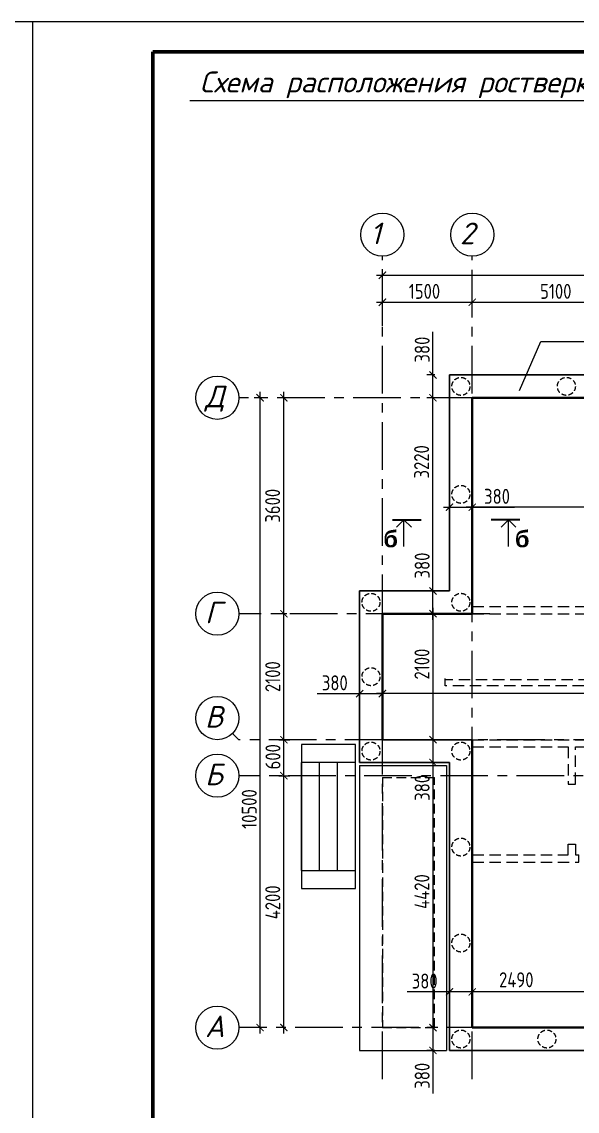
# Model space of a CAD drawing. Extents: x -12289450 to -10763036, y -7834513 to -6150123.
# Drawn here: x -11183218 to -11173950, y -7822975 to -7804813 of the extents above; entities that cross this region are included whole.
import ezdxf

# ---------------------------------------------------------------- set-up
doc = ezdxf.new("R2010")
doc.units = 0
doc.header["$LTSCALE"] = 25
doc.header["$PDMODE"] = 35
for name, pattern in [('CENTER', [50.8, 31.75, -6.35, 6.35, -6.35]), ('HIDDEN', [9.525, 6.35, -3.175]), ('невидимаяX2', [19.05, 12.7, -6.35]), ('штриховаяX2', [38.1, 25.4, -12.7])]:
    doc.linetypes.add(name, pattern=pattern)
doc.layers.get('DefPoints').update_dxf_attribs({"color": 10, "lineweight": 30})
for name, color, linetype in [('001-ПЕРЕГОРОДКИ', 5, 'Continuous'), ('005-РАЗМЕРЫ', 252, 'Continuous'), ('014-ОСИ', 251, 'CENTER'), ('Annotation - Text', 7, 'Continuous'), ('Текст', 7, 'Continuous')]:
    doc.layers.add(name, color=color, linetype=linetype)
for name, color, linetype, lineweight in [('Ростверк', 5, 'Continuous', 35), ('СТЕНЫ', 5, 'Continuous', 40), ('Текст AMS', 7, 'Continuous', 9), ('ФУНДАМЕНТ', 5, 'Continuous', 30), ('фундаменты', 52, 'Continuous', 35)]:
    doc.layers.add(name, color=color, linetype=linetype, lineweight=lineweight)
doc.styles.add('gismo', font='isocpeui.ttf')
doc.styles.add('GOST 2.304', font='cs_gost2304.shx')
doc.styles.add('Isocpeur', font='isocpeui.ttf')
doc.styles.add('СГЕНЕРИР_СТИЛЬ_1', font='arialbd.ttf')
doc.dimstyles.new('1', dxfattribs={"dimscale": 100, "dimtxt": 2.5, "dimasz": 1.2, "dimexe": 1, "dimexo": 1, "dimgap": 0.5, "dimtad": 1, "dimdec": 0, "dimzin": 0, "dimdsep": 46, "dimtxsty": 'GOST 2.304', "dimblk": 'ARCHTICK', "dimcen": 0.09, "dimdle": 1, "dimclrd": 256, "dimclre": 256, "dimclrt": 7, "dimadec": 0, "dimazin": 0, "dimtfac": 1, "dimtdec": 0, "dimtmove": 0, "dimatfit": 3, "dimldrblk": 'ARCHTICK', "dimfxl": 0, "dimtolj": 1, "dimtzin": 0, "dimlwd": 5, "dimlwe": 5, "dimarcsym": 0})

# ---------------------------------------------------------------- blocks, each defined once
blk = doc.blocks.new('_ArchTick')
at = {"color": 0, "linetype": 'ByBlock', "const_width": 0.15}
blk.add_lwpolyline([(-0.5, -0.5), (0.5, 0.5)], dxfattribs=at)
blk = doc.blocks.new('*D1286')
at = {"layer": '005-РАЗМЕРЫ', "lineweight": 5, "transparency": 16777216}
for p, q in [((-11175801, -7809488), (-11170501, -7809488)), ((-11175701, -7809557), (-11175701, -7809388)), ((-11170601, -7809557), (-11170601, -7809388))]:
    blk.add_line(p, q, dxfattribs=at)
at = {"layer": 'DefPoints', "color": 0, "transparency": 16777216}
for p in [(-11170601, -7809488), (-11175701, -7809657), (-11170601, -7809657)]:
    blk.add_point(p, dxfattribs=at)
at = {"layer": '005-РАЗМЕРЫ', "lineweight": 5, "transparency": 16777216, "xscale": 120, "yscale": 120, "zscale": 120, "rotation": 180}
blk.add_blockref('_ArchTick', (-11175701, -7809488), dxfattribs=at)
at = {"layer": '005-РАЗМЕРЫ', "lineweight": 5, "transparency": 16777216, "xscale": 120, "yscale": 120, "zscale": 120}
blk.add_blockref('_ArchTick', (-11170601, -7809488), dxfattribs=at)
at = {"layer": '005-РАЗМЕРЫ', "color": 7, "transparency": 16777216, "insert": (-11174308, -7809307), "char_height": 250, "attachment_point": 5, "style": 'GOST 2.304'}
blk.add_mtext('\\A1;5100', dxfattribs=at)
blk = doc.blocks.new('*D1287')
at = {"layer": '005-РАЗМЕРЫ', "lineweight": 5, "transparency": 16777216}
for p, q in [((-11177201, -7809884), (-11177201, -7808938)), ((-11163301, -7810101), (-11163301, -7808938)), ((-11177301, -7809038), (-11163201, -7809038))]:
    blk.add_line(p, q, dxfattribs=at)
at = {"layer": 'DefPoints', "color": 0, "transparency": 16777216}
for p in [(-11163301, -7809038), (-11177201, -7809984), (-11163301, -7810201)]:
    blk.add_point(p, dxfattribs=at)
at = {"layer": '005-РАЗМЕРЫ', "lineweight": 5, "transparency": 16777216, "xscale": 120, "yscale": 120, "zscale": 120, "rotation": 180}
blk.add_blockref('_ArchTick', (-11177201, -7809038), dxfattribs=at)
at = {"layer": '005-РАЗМЕРЫ', "lineweight": 5, "transparency": 16777216, "xscale": 120, "yscale": 120, "zscale": 120}
blk.add_blockref('_ArchTick', (-11163301, -7809038), dxfattribs=at)
at = {"layer": '005-РАЗМЕРЫ', "color": 7, "transparency": 16777216, "insert": (-11172421, -7808856), "char_height": 250, "attachment_point": 5, "style": 'GOST 2.304'}
blk.add_mtext('\\A1;13900', dxfattribs=at)
blk = doc.blocks.new('*D1288')
at = {"layer": '005-РАЗМЕРЫ', "lineweight": 5, "transparency": 16777216}
for p, q in [((-11177301, -7809488), (-11175601, -7809488)), ((-11177201, -7809557), (-11177201, -7809388)), ((-11175701, -7809557), (-11175701, -7809388))]:
    blk.add_line(p, q, dxfattribs=at)
at = {"layer": 'DefPoints', "color": 0, "transparency": 16777216}
for p in [(-11175701, -7809488), (-11177201, -7809657), (-11175701, -7809657)]:
    blk.add_point(p, dxfattribs=at)
at = {"layer": '005-РАЗМЕРЫ', "lineweight": 5, "transparency": 16777216, "xscale": 120, "yscale": 120, "zscale": 120, "rotation": 180}
blk.add_blockref('_ArchTick', (-11177201, -7809488), dxfattribs=at)
at = {"layer": '005-РАЗМЕРЫ', "lineweight": 5, "transparency": 16777216, "xscale": 120, "yscale": 120, "zscale": 120}
blk.add_blockref('_ArchTick', (-11175701, -7809488), dxfattribs=at)
at = {"layer": '005-РАЗМЕРЫ', "color": 7, "transparency": 16777216, "insert": (-11176499, -7809307), "char_height": 250, "attachment_point": 5, "style": 'GOST 2.304'}
blk.add_mtext('\\A1;1500', dxfattribs=at)
blk = doc.blocks.new('*D1292')
at = {"layer": '005-РАЗМЕРЫ', "lineweight": 5, "transparency": 16777216}
for p, q in [((-11178845, -7821681), (-11178845, -7817281)), ((-11178877, -7817381), (-11178945, -7817381)), ((-11178894, -7821581), (-11178945, -7821581))]:
    blk.add_line(p, q, dxfattribs=at)
at = {"layer": 'DefPoints', "color": 0, "transparency": 16777216}
for p in [(-11178845, -7817381), (-11178777, -7817381), (-11178794, -7821581)]:
    blk.add_point(p, dxfattribs=at)
at = {"layer": '005-РАЗМЕРЫ', "lineweight": 5, "transparency": 16777216, "xscale": 120, "yscale": 120, "zscale": 120}
for p, rotation in [((-11178845, -7817381), 90), ((-11178845, -7821581), 270)]:
    blk.add_blockref('_ArchTick', p, dxfattribs=dict(at, rotation=rotation))
at = {"layer": '005-РАЗМЕРЫ', "color": 7, "transparency": 16777216, "insert": (-11179030, -7819492), "char_height": 250, "attachment_point": 5, "rotation": 90, "style": 'GOST 2.304'}
blk.add_mtext('\\A1;4200', dxfattribs=at)
blk = doc.blocks.new('*D1293')
at = {"layer": '005-РАЗМЕРЫ', "lineweight": 5, "transparency": 16777216}
for p, q in [((-11179215, -7811081), (-11179342, -7811081)), ((-11179242, -7821681), (-11179242, -7810981)), ((-11179267, -7821581), (-11179342, -7821581))]:
    blk.add_line(p, q, dxfattribs=at)
at = {"layer": 'DefPoints', "color": 0, "transparency": 16777216}
for p in [(-11179242, -7811081), (-11179115, -7811081), (-11179167, -7821581)]:
    blk.add_point(p, dxfattribs=at)
at = {"layer": '005-РАЗМЕРЫ', "lineweight": 5, "transparency": 16777216, "xscale": 120, "yscale": 120, "zscale": 120}
for p, rotation in [((-11179242, -7811081), 90), ((-11179242, -7821581), 270)]:
    blk.add_blockref('_ArchTick', p, dxfattribs=dict(at, rotation=rotation))
at = {"layer": '005-РАЗМЕРЫ', "color": 7, "transparency": 16777216, "insert": (-11179422, -7817938), "char_height": 250, "attachment_point": 5, "rotation": 90, "style": 'GOST 2.304'}
blk.add_mtext('\\A1;10500', dxfattribs=at)
blk = doc.blocks.new('*D1294')
at = {"layer": '005-РАЗМЕРЫ', "lineweight": 5, "transparency": 16777216}
for p, q in [((-11178931, -7816781), (-11178745, -7816781)), ((-11178845, -7817481), (-11178845, -7816681)), ((-11178931, -7817381), (-11178745, -7817381))]:
    blk.add_line(p, q, dxfattribs=at)
at = {"layer": 'DefPoints', "color": 0, "transparency": 16777216}
for p in [(-11179031, -7816781), (-11178845, -7816781), (-11179031, -7817381)]:
    blk.add_point(p, dxfattribs=at)
at = {"layer": '005-РАЗМЕРЫ', "lineweight": 5, "transparency": 16777216, "xscale": 120, "yscale": 120, "zscale": 120}
for p, rotation in [((-11178845, -7816781), 90), ((-11178845, -7817381), 270)]:
    blk.add_blockref('_ArchTick', p, dxfattribs=dict(at, rotation=rotation))
at = {"layer": '005-РАЗМЕРЫ', "color": 7, "transparency": 16777216, "insert": (-11179027, -7817066), "char_height": 250, "attachment_point": 5, "rotation": 90, "style": 'GOST 2.304'}
blk.add_mtext('\\A1;600', dxfattribs=at)
blk = doc.blocks.new('*D1295')
at = {"layer": '005-РАЗМЕРЫ', "lineweight": 5, "transparency": 16777216}
for p, q in [((-11178845, -7816881), (-11178845, -7814581)), ((-11178794, -7814681), (-11178945, -7814681)), ((-11178931, -7816781), (-11178745, -7816781))]:
    blk.add_line(p, q, dxfattribs=at)
at = {"layer": 'DefPoints', "color": 0, "transparency": 16777216}
for p in [(-11178845, -7814681), (-11178694, -7814681), (-11179031, -7816781)]:
    blk.add_point(p, dxfattribs=at)
at = {"layer": '005-РАЗМЕРЫ', "lineweight": 5, "transparency": 16777216, "xscale": 120, "yscale": 120, "zscale": 120}
for p, rotation in [((-11178845, -7814681), 90), ((-11178845, -7816781), 270)]:
    blk.add_blockref('_ArchTick', p, dxfattribs=dict(at, rotation=rotation))
at = {"layer": '005-РАЗМЕРЫ', "color": 7, "transparency": 16777216, "insert": (-11179030, -7815731), "char_height": 250, "attachment_point": 5, "rotation": 90, "style": 'GOST 2.304'}
blk.add_mtext('\\A1;2100', dxfattribs=at)
blk = doc.blocks.new('*D1296')
at = {"layer": '005-РАЗМЕРЫ', "lineweight": 5, "transparency": 16777216}
for p, q in [((-11178745, -7811081), (-11178945, -7811081)), ((-11178845, -7814781), (-11178845, -7810981)), ((-11178794, -7814681), (-11178945, -7814681))]:
    blk.add_line(p, q, dxfattribs=at)
at = {"layer": 'DefPoints', "color": 0, "transparency": 16777216}
for p in [(-11178845, -7811081), (-11178645, -7811081), (-11178694, -7814681)]:
    blk.add_point(p, dxfattribs=at)
at = {"layer": '005-РАЗМЕРЫ', "lineweight": 5, "transparency": 16777216, "xscale": 120, "yscale": 120, "zscale": 120}
for p, rotation in [((-11178845, -7811081), 90), ((-11178845, -7814681), 270)]:
    blk.add_blockref('_ArchTick', p, dxfattribs=dict(at, rotation=rotation))
at = {"layer": '005-РАЗМЕРЫ', "color": 7, "transparency": 16777216, "insert": (-11179032, -7812881), "char_height": 250, "attachment_point": 5, "rotation": 90, "style": 'GOST 2.304'}
blk.add_mtext('\\A1;3600', dxfattribs=at)
blk = doc.blocks.new('*D1303')
at = {"layer": '005-РАЗМЕРЫ', "lineweight": 5, "ltscale": 100, "transparency": 16777216}
for p, q in [((-11175701, -7812766), (-11175701, -7813005)), ((-11170791, -7812773), (-11170791, -7813005)), ((-11170691, -7812905), (-11175801, -7812905))]:
    blk.add_line(p, q, dxfattribs=at)
at = {"layer": 'DefPoints', "color": 0, "ltscale": 100, "transparency": 16777216}
for p in [(-11175701, -7812666), (-11170791, -7812673), (-11175701, -7812905)]:
    blk.add_point(p, dxfattribs=at)
at = {"layer": '005-РАЗМЕРЫ', "lineweight": 5, "ltscale": 100, "transparency": 16777216, "xscale": 120, "yscale": 120, "zscale": 120, "rotation": 180}
blk.add_blockref('_ArchTick', (-11175701, -7812905), dxfattribs=at)
at = {"layer": '005-РАЗМЕРЫ', "lineweight": 5, "ltscale": 100, "transparency": 16777216, "xscale": 120, "yscale": 120, "zscale": 120}
blk.add_blockref('_ArchTick', (-11170791, -7812905), dxfattribs=at)
at = {"layer": '005-РАЗМЕРЫ', "color": 7, "ltscale": 100, "transparency": 16777216, "insert": (-11172341, -7812699), "char_height": 250, "attachment_point": 5, "style": 'GOST 2.304'}
blk.add_mtext('\\A1;4910', dxfattribs=at)
blk = doc.blocks.new('*D1306')
at = {"layer": '005-РАЗМЕРЫ', "lineweight": 5, "ltscale": 10, "transparency": 16777216}
for p, q in [((-11176181, -7812905), (-11175701, -7812905)), ((-11176081, -7812981), (-11176081, -7812805)), ((-11175701, -7812981), (-11175701, -7812805)), ((-11175701, -7812905), (-11174994, -7812905))]:
    blk.add_line(p, q, dxfattribs=at)
at = {"layer": 'DefPoints', "color": 0, "ltscale": 10, "transparency": 16777216}
for p in [(-11175701, -7812905), (-11176081, -7813081), (-11175701, -7813081)]:
    blk.add_point(p, dxfattribs=at)
at = {"layer": '005-РАЗМЕРЫ', "lineweight": 5, "ltscale": 10, "transparency": 16777216, "xscale": 120, "yscale": 120, "zscale": 120, "rotation": 180}
blk.add_blockref('_ArchTick', (-11176081, -7812905), dxfattribs=at)
at = {"layer": '005-РАЗМЕРЫ', "lineweight": 5, "ltscale": 10, "transparency": 16777216, "xscale": 120, "yscale": 120, "zscale": 120}
blk.add_blockref('_ArchTick', (-11175701, -7812905), dxfattribs=at)
at = {"layer": '005-РАЗМЕРЫ', "color": 7, "ltscale": 10, "transparency": 16777216, "insert": (-11175288, -7812725), "char_height": 250, "attachment_point": 5, "style": 'GOST 2.304'}
blk.add_mtext('\\A1;380', dxfattribs=at)
blk = doc.blocks.new('*D1311')
at = {"layer": '005-РАЗМЕРЫ', "lineweight": 5, "ltscale": 100, "transparency": 16777216}
for p, q in [((-11177201, -7815873), (-11177201, -7816112)), ((-11170691, -7816012), (-11177301, -7816012)), ((-11170791, -7815880), (-11170791, -7816112))]:
    blk.add_line(p, q, dxfattribs=at)
at = {"layer": 'DefPoints', "color": 0, "ltscale": 100, "transparency": 16777216}
for p in [(-11177201, -7815773), (-11170791, -7815780), (-11177201, -7816012)]:
    blk.add_point(p, dxfattribs=at)
at = {"layer": '005-РАЗМЕРЫ', "lineweight": 5, "ltscale": 100, "transparency": 16777216, "xscale": 120, "yscale": 120, "zscale": 120, "rotation": 180}
blk.add_blockref('_ArchTick', (-11177201, -7816012), dxfattribs=at)
at = {"layer": '005-РАЗМЕРЫ', "lineweight": 5, "ltscale": 100, "transparency": 16777216, "xscale": 120, "yscale": 120, "zscale": 120}
blk.add_blockref('_ArchTick', (-11170791, -7816012), dxfattribs=at)
at = {"layer": '005-РАЗМЕРЫ', "color": 7, "ltscale": 100, "transparency": 16777216, "insert": (-11172341, -7815805), "char_height": 250, "attachment_point": 5, "style": 'GOST 2.304'}
blk.add_mtext('\\A1;6410', dxfattribs=at)
blk = doc.blocks.new('*D1314')
at = {"layer": '005-РАЗМЕРЫ', "lineweight": 5, "ltscale": 10, "transparency": 16777216}
for p, q in [((-11177581, -7816014), (-11178289, -7816014)), ((-11177201, -7816014), (-11177681, -7816014)), ((-11177581, -7816088), (-11177581, -7815914)), ((-11177201, -7816088), (-11177201, -7815914))]:
    blk.add_line(p, q, dxfattribs=at)
at = {"layer": 'DefPoints', "color": 0, "ltscale": 10, "transparency": 16777216}
for p in [(-11177201, -7816014), (-11177581, -7816188), (-11177201, -7816188)]:
    blk.add_point(p, dxfattribs=at)
at = {"layer": '005-РАЗМЕРЫ', "lineweight": 5, "ltscale": 10, "transparency": 16777216, "xscale": 120, "yscale": 120, "zscale": 120, "rotation": 180}
blk.add_blockref('_ArchTick', (-11177581, -7816014), dxfattribs=at)
at = {"layer": '005-РАЗМЕРЫ', "lineweight": 5, "ltscale": 10, "transparency": 16777216, "xscale": 120, "yscale": 120, "zscale": 120}
blk.add_blockref('_ArchTick', (-11177201, -7816014), dxfattribs=at)
at = {"layer": '005-РАЗМЕРЫ', "color": 7, "ltscale": 10, "transparency": 16777216, "insert": (-11177995, -7815834), "char_height": 250, "attachment_point": 5, "style": 'GOST 2.304'}
blk.add_mtext('\\A1;380', dxfattribs=at)
blk = doc.blocks.new('*D1319')
at = {"layer": '005-РАЗМЕРЫ', "lineweight": 5, "ltscale": 10, "transparency": 16777216}
for p, q in [((-11176081, -7821061), (-11176081, -7820885)), ((-11175701, -7821061), (-11175701, -7820885)), ((-11176081, -7820985), (-11176789, -7820985)), ((-11175701, -7820985), (-11176181, -7820985))]:
    blk.add_line(p, q, dxfattribs=at)
at = {"layer": 'DefPoints', "color": 0, "ltscale": 10, "transparency": 16777216}
for p in [(-11175701, -7820985), (-11176081, -7821161), (-11175701, -7821161)]:
    blk.add_point(p, dxfattribs=at)
at = {"layer": '005-РАЗМЕРЫ', "lineweight": 5, "ltscale": 10, "transparency": 16777216, "xscale": 120, "yscale": 120, "zscale": 120, "rotation": 180}
blk.add_blockref('_ArchTick', (-11176081, -7820985), dxfattribs=at)
at = {"layer": '005-РАЗМЕРЫ', "lineweight": 5, "ltscale": 10, "transparency": 16777216, "xscale": 120, "yscale": 120, "zscale": 120}
blk.add_blockref('_ArchTick', (-11175701, -7820985), dxfattribs=at)
at = {"layer": '005-РАЗМЕРЫ', "color": 7, "ltscale": 10, "transparency": 16777216, "insert": (-11176495, -7820805), "char_height": 250, "attachment_point": 5, "style": 'GOST 2.304'}
blk.add_mtext('\\A1;380', dxfattribs=at)
blk = doc.blocks.new('*D1321')
at = {"layer": '005-РАЗМЕРЫ', "lineweight": 5, "ltscale": 100, "transparency": 16777216}
for p, q in [((-11175701, -7820961), (-11175701, -7820885)), ((-11173211, -7820853), (-11173211, -7821085)), ((-11173111, -7820985), (-11175801, -7820985))]:
    blk.add_line(p, q, dxfattribs=at)
at = {"layer": 'DefPoints', "color": 0, "ltscale": 100, "transparency": 16777216}
for p in [(-11173211, -7820753), (-11175701, -7820985), (-11175701, -7821061)]:
    blk.add_point(p, dxfattribs=at)
at = {"layer": '005-РАЗМЕРЫ', "lineweight": 5, "ltscale": 100, "transparency": 16777216, "xscale": 120, "yscale": 120, "zscale": 120, "rotation": 180}
blk.add_blockref('_ArchTick', (-11175701, -7820985), dxfattribs=at)
at = {"layer": '005-РАЗМЕРЫ', "lineweight": 5, "ltscale": 100, "transparency": 16777216, "xscale": 120, "yscale": 120, "zscale": 120}
blk.add_blockref('_ArchTick', (-11173211, -7820985), dxfattribs=at)
at = {"layer": '005-РАЗМЕРЫ', "color": 7, "ltscale": 100, "transparency": 16777216, "insert": (-11174967, -7820784), "char_height": 250, "attachment_point": 5, "style": 'GOST 2.304'}
blk.add_mtext('\\A1;2490', dxfattribs=at)
blk = doc.blocks.new('*D1322')
at = {"layer": '005-РАЗМЕРЫ', "lineweight": 5, "transparency": 16777216}
for p, q in [((-11176357, -7814581), (-11176357, -7816881)), ((-11176932, -7814681), (-11176257, -7814681)), ((-11176324, -7816781), (-11176457, -7816781))]:
    blk.add_line(p, q, dxfattribs=at)
at = {"layer": 'DefPoints', "color": 0, "transparency": 16777216}
for p in [(-11177032, -7814681), (-11176357, -7816781), (-11176224, -7816781)]:
    blk.add_point(p, dxfattribs=at)
at = {"layer": '005-РАЗМЕРЫ', "lineweight": 5, "transparency": 16777216, "xscale": 120, "yscale": 120, "zscale": 120}
for p, rotation in [((-11176357, -7814681), 90), ((-11176357, -7816781), 270)]:
    blk.add_blockref('_ArchTick', p, dxfattribs=dict(at, rotation=rotation))
at = {"layer": '005-РАЗМЕРЫ', "color": 7, "transparency": 16777216, "insert": (-11176541, -7815521), "char_height": 250, "attachment_point": 5, "rotation": 90, "style": 'GOST 2.304'}
blk.add_mtext('\\A1;2100', dxfattribs=at)
blk = doc.blocks.new('*D1323')
at = {"layer": '005-РАЗМЕРЫ', "lineweight": 5, "transparency": 16777216}
for p, q in [((-11176324, -7816781), (-11176457, -7816781)), ((-11176357, -7816681), (-11176357, -7817161)), ((-11176324, -7817161), (-11176457, -7817161)), ((-11176357, -7817161), (-11176357, -7817878))]:
    blk.add_line(p, q, dxfattribs=at)
at = {"layer": 'DefPoints', "color": 0, "transparency": 16777216}
for p in [(-11176224, -7816781), (-11176357, -7817161), (-11176224, -7817161)]:
    blk.add_point(p, dxfattribs=at)
at = {"layer": '005-РАЗМЕРЫ', "lineweight": 5, "transparency": 16777216, "xscale": 120, "yscale": 120, "zscale": 120}
for p, rotation in [((-11176357, -7816781), 90), ((-11176357, -7817161), 270)]:
    blk.add_blockref('_ArchTick', p, dxfattribs=dict(at, rotation=rotation))
at = {"layer": '005-РАЗМЕРЫ', "color": 7, "transparency": 16777216, "insert": (-11176537, -7817584), "char_height": 250, "attachment_point": 5, "rotation": 90, "style": 'GOST 2.304'}
blk.add_mtext('\\A1;380', dxfattribs=at)
blk = doc.blocks.new('*D1324')
at = {"layer": '005-РАЗМЕРЫ', "lineweight": 5, "transparency": 16777216}
for p, q in [((-11176357, -7821481), (-11176357, -7821961)), ((-11176324, -7821581), (-11176457, -7821581)), ((-11176324, -7821961), (-11176457, -7821961)), ((-11176357, -7821961), (-11176357, -7822678))]:
    blk.add_line(p, q, dxfattribs=at)
at = {"layer": 'DefPoints', "color": 0, "transparency": 16777216}
for p in [(-11176224, -7821581), (-11176357, -7821961), (-11176224, -7821961)]:
    blk.add_point(p, dxfattribs=at)
at = {"layer": '005-РАЗМЕРЫ', "lineweight": 5, "transparency": 16777216, "xscale": 120, "yscale": 120, "zscale": 120}
for p, rotation in [((-11176357, -7821581), 90), ((-11176357, -7821961), 270)]:
    blk.add_blockref('_ArchTick', p, dxfattribs=dict(at, rotation=rotation))
at = {"layer": '005-РАЗМЕРЫ', "color": 7, "transparency": 16777216, "insert": (-11176537, -7822384), "char_height": 250, "attachment_point": 5, "rotation": 90, "style": 'GOST 2.304'}
blk.add_mtext('\\A1;380', dxfattribs=at)
blk = doc.blocks.new('*D1325')
at = {"layer": '005-РАЗМЕРЫ', "lineweight": 5, "transparency": 16777216}
for p, q in [((-11176357, -7817061), (-11176357, -7821681)), ((-11176324, -7817161), (-11176457, -7817161)), ((-11176324, -7821581), (-11176457, -7821581))]:
    blk.add_line(p, q, dxfattribs=at)
at = {"layer": 'DefPoints', "color": 0, "transparency": 16777216}
for p in [(-11176224, -7817161), (-11176357, -7821581), (-11176224, -7821581)]:
    blk.add_point(p, dxfattribs=at)
at = {"layer": '005-РАЗМЕРЫ', "lineweight": 5, "transparency": 16777216, "xscale": 120, "yscale": 120, "zscale": 120}
for p, rotation in [((-11176357, -7817161), 90), ((-11176357, -7821581), 270)]:
    blk.add_blockref('_ArchTick', p, dxfattribs=dict(at, rotation=rotation))
at = {"layer": '005-РАЗМЕРЫ', "color": 7, "transparency": 16777216, "insert": (-11176541, -7819313), "char_height": 250, "attachment_point": 5, "rotation": 90, "style": 'GOST 2.304'}
blk.add_mtext('\\A1;4420', dxfattribs=at)
blk = doc.blocks.new('*D1326')
at = {"layer": '005-РАЗМЕРЫ', "lineweight": 5, "transparency": 16777216}
for p, q in [((-11176357, -7814301), (-11176357, -7813584)), ((-11176324, -7814301), (-11176457, -7814301)), ((-11176357, -7814781), (-11176357, -7814301)), ((-11176324, -7814681), (-11176457, -7814681))]:
    blk.add_line(p, q, dxfattribs=at)
at = {"layer": 'DefPoints', "color": 0, "transparency": 16777216}
for p in [(-11176357, -7814301), (-11176224, -7814301), (-11176224, -7814681)]:
    blk.add_point(p, dxfattribs=at)
at = {"layer": '005-РАЗМЕРЫ', "lineweight": 5, "transparency": 16777216, "xscale": 120, "yscale": 120, "zscale": 120}
for p, rotation in [((-11176357, -7814301), 90), ((-11176357, -7814681), 270)]:
    blk.add_blockref('_ArchTick', p, dxfattribs=dict(at, rotation=rotation))
at = {"layer": '005-РАЗМЕРЫ', "color": 7, "transparency": 16777216, "insert": (-11176537, -7813878), "char_height": 250, "attachment_point": 5, "rotation": 90, "style": 'GOST 2.304'}
blk.add_mtext('\\A1;380', dxfattribs=at)
blk = doc.blocks.new('*D1327')
at = {"layer": '005-РАЗМЕРЫ', "lineweight": 5, "transparency": 16777216}
for p, q in [((-11176357, -7810701), (-11176357, -7809984)), ((-11176324, -7810701), (-11176457, -7810701)), ((-11176357, -7811181), (-11176357, -7810701)), ((-11176324, -7811081), (-11176457, -7811081))]:
    blk.add_line(p, q, dxfattribs=at)
at = {"layer": 'DefPoints', "color": 0, "transparency": 16777216}
for p in [(-11176357, -7810701), (-11176224, -7810701), (-11176224, -7811081)]:
    blk.add_point(p, dxfattribs=at)
at = {"layer": '005-РАЗМЕРЫ', "lineweight": 5, "transparency": 16777216, "xscale": 120, "yscale": 120, "zscale": 120}
for p, rotation in [((-11176357, -7810701), 90), ((-11176357, -7811081), 270)]:
    blk.add_blockref('_ArchTick', p, dxfattribs=dict(at, rotation=rotation))
at = {"layer": '005-РАЗМЕРЫ', "color": 7, "transparency": 16777216, "insert": (-11176537, -7810278), "char_height": 250, "attachment_point": 5, "rotation": 90, "style": 'GOST 2.304'}
blk.add_mtext('\\A1;380', dxfattribs=at)
blk = doc.blocks.new('*D1328')
at = {"layer": '005-РАЗМЕРЫ', "lineweight": 5, "transparency": 16777216}
for p, q in [((-11175801, -7811081), (-11176457, -7811081)), ((-11176357, -7814401), (-11176357, -7810981)), ((-11176324, -7814301), (-11176457, -7814301))]:
    blk.add_line(p, q, dxfattribs=at)
at = {"layer": 'DefPoints', "color": 0, "transparency": 16777216}
for p in [(-11176357, -7811081), (-11175701, -7811081), (-11176224, -7814301)]:
    blk.add_point(p, dxfattribs=at)
at = {"layer": '005-РАЗМЕРЫ', "lineweight": 5, "transparency": 16777216, "xscale": 120, "yscale": 120, "zscale": 120}
for p, rotation in [((-11176357, -7811081), 90), ((-11176357, -7814301), 270)]:
    blk.add_blockref('_ArchTick', p, dxfattribs=dict(at, rotation=rotation))
at = {"layer": '005-РАЗМЕРЫ', "color": 7, "transparency": 16777216, "insert": (-11176547, -7812149), "char_height": 250, "attachment_point": 5, "rotation": 90, "style": 'GOST 2.304'}
blk.add_mtext('\\A1;3220', dxfattribs=at)
blk = doc.blocks.new('bbbb')
at = {"layer": 'СТЕНЫ', "linetype": 'штриховаяX2', "lineweight": 5, "ltscale": 0.3}
for p, q in [((3476, 1200), (3476, 1320)), ((4376, 1200), (4376, 1320)), ((4376, 1320), (4676, 1320)), ((4676, 1200), (4376, 1200)), ((-684, 0), (-684, 120)), ((2016, 100), (-684, 100)), ((1916, 0), (-684, 0)), ((2016, 0), (2016, 100)), ((-234, -900), (1896, -900)), ((1896, -900), (1896, -800)), ((2016, -1020), (2016, -800)), ((-234, -1020), (1366, -1020)), ((1486, -1020), (2016, -1020)), ((1366, -2820), (1366, -2640)), ((1366, -2640), (1486, -2640)), ((1486, -2640), (1486, -2820)), ((-234, -2820), (1366, -2820)), ((1546, -2940), (1546, -2820)), ((2446, -2820), (2986, -2820)), ((2446, -2940), (2446, -2820)), ((2986, -2940), (2986, -2820)), ((3786, -2820), (4676, -2820)), ((3786, -2940), (3786, -2820)), ((-234, -2940), (1546, -2940)), ((2446, -2940), (2516, -2940)), ((2636, -2940), (2986, -2940)), ((3786, -2940), (4676, -2940))]:
    blk.add_line(p, q, dxfattribs=at)
for points in [[(-234, 1320), (3476, 1320)], [(-234, 1200), (3476, 1200)], [(1916, 0), (2016, 0)], [(1896, -800), (2016, -800)], [(1366, -1020), (1366, -1640), (1486, -1640), (1486, -1020)], [(1486, -2820), (1546, -2820)], [(2516, -2940), (2516, -3880)], [(2636, -2940), (2636, -3880)]]:
    blk.add_lwpolyline(points, dxfattribs=at)

msp = doc.modelspace()

# ---------------------------------------------------------------- linework, layer by layer
at = {"color": 0, "lineweight": 15}
for p, q in [((-11174915.1, -7810960.6), (-11174557, -7810140.4)), ((-11174557, -7810140.4), (-11169333.1, -7810140.4))]:
    msp.add_line(p, q, dxfattribs=at)
at = {"linetype": 'Continuous', "lineweight": 25, "ltscale": 75, "extrusion": (0, 1, 0), "elevation": -7804813.4}
for points in [[(11183034.5, 0), (11225034.2, 0)], [(11141034.7, 0), (11183034.5, 0)]]:
    msp.add_lwpolyline(points, dxfattribs=at)
at = {"linetype": 'Continuous', "lineweight": 25, "ltscale": 75, "extrusion": (1, 0, 0), "elevation": -11183034.5}
msp.add_lwpolyline([(-7834505.2, 0), (-7804813.4, 0)], dxfattribs=at)
at = {"linetype": 'Continuous', "lineweight": 60, "ltscale": 75, "extrusion": (0, 1, 0), "elevation": -7805313.3}
msp.add_lwpolyline([(11141543.9, 0), (11181032.9, 0)], dxfattribs=at)
at = {"linetype": 'Continuous', "lineweight": 60, "ltscale": 75, "extrusion": (1, 0, 0), "elevation": -11181032.9}
msp.add_lwpolyline([(-7805313.3, 0), (-7834005.3, 0)], dxfattribs=at)
at = {"layer": '001-ПЕРЕГОРОДКИ', "lineweight": 35, "ltscale": 100}
for points in [[(-11177029.5, -7813115.7), (-11176554.8, -7813115.7)], [(-11174909, -7813115.7), (-11175383.7, -7813115.7)]]:
    msp.add_lwpolyline(points, dxfattribs=at)
at = {"layer": '001-ПЕРЕГОРОДКИ', "lineweight": 18, "ltscale": 100}
for points in [[(-11176840.4, -7813559.4), (-11176840.4, -7813115.7)], [(-11176840.4, -7813559.4), (-11176840.4, -7813115.7)], [(-11175098.1, -7813559.4), (-11175098.1, -7813115.7)], [(-11175098.1, -7813559.4), (-11175098.1, -7813115.7)]]:
    msp.add_lwpolyline(points, dxfattribs=at)
at = {"layer": '014-ОСИ'}
for points in [[(-11177201.3, -7822441.1), (-11177201.3, -7808722.5)], [(-11175701.3, -7822441.1), (-11175701.3, -7808722.5)], [(-11168002.1, -7811081.1), (-11179594.9, -7811081.1)], [(-11175410.8, -7814681.1), (-11179594.9, -7814681.1)], [(-11179594.9, -7816781.1), (-11179700.4, -7816675.7)], [(-11164331.2, -7816781.1), (-11179594.9, -7816781.1)], [(-11162739.3, -7817381.1), (-11179594.9, -7817381.1)], [(-11162621.3, -7821581.1), (-11179594.9, -7821581.1)]]:
    msp.add_lwpolyline(points, dxfattribs=at)
at = {"layer": 'Ростверк', "lineweight": 13, "ltscale": 100}
for points in [[(-11177651.3, -7816861.1), (-11178551.3, -7816861.1), (-11178551.3, -7819261.1), (-11177651.3, -7819261.1)], [(-11177651.3, -7819261.1), (-11177651.3, -7816861.1)], [(-11177651.3, -7817161.1), (-11178551.3, -7817161.1), (-11178551.3, -7818961.1), (-11177651.3, -7818961.1)], [(-11178551.3, -7818961.1), (-11178551.3, -7817161.1)], [(-11178251.3, -7818961.1), (-11178251.3, -7817161.1)], [(-11177951.3, -7818961.1), (-11177951.3, -7817161.1)], [(-11177581.3, -7817211.1), (-11177581.3, -7821961.1), (-11176131.3, -7821961.1)], [(-11177581.3, -7817211.1), (-11176131.3, -7817211.1), (-11176131.3, -7821961.1)]]:
    msp.add_lwpolyline(points, dxfattribs=at)
at = {"layer": 'СТЕНЫ', "lineweight": 30, "ltscale": 3}
for p, q in [((-11176081.3, -7810701.1), (-11164521.3, -7810701.1)), ((-11176081.3, -7814301.1), (-11177581.3, -7814301.1)), ((-11177581.3, -7814301.1), (-11177581.3, -7817161.1)), ((-11177201.3, -7816781.1), (-11175701.3, -7816781.1)), ((-11177581.3, -7817161.1), (-11176081.3, -7817161.1))]:
    msp.add_line(p, q, dxfattribs=at)
at = {"layer": 'СТЕНЫ', "ltscale": 3}
for p, q in [((-11175701.3, -7814681.1), (-11177201.3, -7814681.1)), ((-11177201.3, -7814681.1), (-11177201.3, -7816781.1)), ((-11175701.3, -7821581.1), (-11173211.3, -7821581.1))]:
    msp.add_line(p, q, dxfattribs=at)
at = {"layer": 'СТЕНЫ', "lineweight": 30, "ltscale": 3}
for points in [[(-11176081.3, -7810701.1), (-11176081.3, -7814301.1)], [(-11176081.3, -7817161.1), (-11176081.3, -7821961.1)], [(-11176081.3, -7821961.1), (-11169201.3, -7821961.1)]]:
    msp.add_lwpolyline(points, dxfattribs=at)
at = {"layer": 'СТЕНЫ', "ltscale": 3}
for points in [[(-11175701.3, -7811081.1), (-11175701.3, -7814681.1)], [(-11175701.3, -7811081.1), (-11170791.3, -7811081.1)], [(-11175701.3, -7816781.1), (-11175701.3, -7821581.1)]]:
    msp.add_lwpolyline(points, dxfattribs=at)
at = {"layer": 'СТЕНЫ', "color": 5, "lineweight": 30}
for points in [[(-11176840.4, -7813115.7), (-11176963.8, -7813239)], [(-11176840.4, -7813115.7), (-11176717.1, -7813239)], [(-11175098.1, -7813115.7), (-11175221.4, -7813239)], [(-11175098.1, -7813115.7), (-11174974.7, -7813239)]]:
    msp.add_lwpolyline(points, dxfattribs=at)
at = {"layer": 'Текст'}
for centre in [(-11177201.3, -7808362.5), (-11175701.3, -7808362.5), (-11179954.9, -7811081.1), (-11179954.9, -7814681.1), (-11179954.9, -7816421.1), (-11179954.9, -7817381.1), (-11179954.9, -7821581.1)]:
    msp.add_circle(centre, 360, dxfattribs=at)
at = {"layer": 'Текст AMS', "linetype": 'Continuous', "lineweight": 5, "ltscale": 75}
msp.add_lwpolyline([(-11180412.8, -7806125.2), (-11167881.2, -7806125.2)], dxfattribs=at)
at = {"layer": 'ФУНДАМЕНТ', "linetype": 'HIDDEN', "lineweight": 0}
for points in [[(-11177201.3, -7817411.1), (-11177201.3, -7821581.1), (-11176331.3, -7821581.1)], [(-11177201.3, -7817411.1), (-11176331.3, -7817411.1)], [(-11176331.3, -7821581.1), (-11176331.3, -7817411.1)]]:
    msp.add_lwpolyline(points, dxfattribs=at)
at = {"layer": 'фундаменты', "linetype": 'невидимаяX2', "lineweight": 0, "ltscale": 0.25}
for centre in [(-11175891.3, -7810891.1), (-11174131.3, -7810891.1), (-11175891.3, -7812691.1), (-11177391.3, -7814491.1), (-11175891.3, -7814491.1), (-11177391.3, -7815731.1), (-11177391.3, -7816971.1), (-11175891.3, -7816971.1), (-11175891.3, -7818571.1), (-11175891.3, -7820171.1), (-11175891.3, -7821771.1), (-11174456.3, -7821771.1)]:
    msp.add_circle(centre, 150, dxfattribs=at)

# ---------------------------------------------------------------- block references
at = {"layer": 'СТЕНЫ', "lineweight": 0}
msp.add_blockref('bbbb', (-11175467.4, -7815881.1), dxfattribs=at)

# ---------------------------------------------------------------- texts
at = {"layer": 'Annotation - Text', "color": 0, "lineweight": 25, "style": 'gismo'}
msp.add_text('Схема расположения ростверка. План на отм. -0.300. ', height=350, dxfattribs=at).set_placement((-11180248.7, -7805992))
at = {"layer": 'Annotation - Text', "color": 7, "linetype": 'Continuous', "lineweight": 0, "char_height": 280, "attachment_point": 2, "style": 'СГЕНЕРИР_СТИЛЬ_1'}
for insert in [(-11177062.9, -7813293.4), (-11174867.7, -7813293.4)]:
    msp.add_mtext('б', dxfattribs=dict(at, insert=insert))
at = {"layer": 'Текст', "style": 'Isocpeur'}
for s, p in [('1', (-11177406.6, -7808521.2)), ('2', (-11175906.6, -7808521.2)), ('Д', (-11180160.2, -7811239.9)), ('Г', (-11180160.2, -7814839.9)), ('В', (-11180160.2, -7816579.9)), ('Б', (-11180160.2, -7817539.9)), ('А', (-11180160.2, -7821739.9))]:
    msp.add_text(s, height=360, dxfattribs=at).set_placement(p)

# ---------------------------------------------------------------- dimensions: what is measured, and where the dimension line sits
at = {"layer": '005-РАЗМЕРЫ'}
for base, p1, p2, picture, middle in [((-11163301.3, -7809038.1), (-11177201.3, -7809984.3), (-11163301.3, -7810201.5), '*D1287', (-11172420.9, -7809038.1)), ((-11175701.3, -7809487.5), (-11177201.3, -7809656.7), (-11175701.3, -7809656.7), '*D1288', (-11176498.6, -7809487.5)), ((-11170601.3, -7809487.5), (-11175701.3, -7809656.7), (-11170601.3, -7809656.7), '*D1286', (-11174307.6, -7809487.5))]:
    dim = msp.add_linear_dim(base=base, p1=p1, p2=p2, dimstyle='1', dxfattribs=at)
    dim.commit()
    dim.dimension.update_dxf_attribs({"geometry": picture, "text_midpoint": middle, "dimtype": 160})
for base, p1, p2, angle, picture, middle in [((-11176356.8, -7810701.1), (-11176224.4, -7811081.1), (-11176224.4, -7810701.1), 270, '*D1327', (-11176356.8, -7810278.2)), ((-11179242, -7811081.1), (-11179166.9, -7821581.1), (-11179114.7, -7811081.1), 90, '*D1293', (-11179242, -7817937.8)), ((-11176356.8, -7811081.1), (-11176224.4, -7814301.1), (-11175701.3, -7811081.1), 270, '*D1328', (-11176356.8, -7812148.9)), ((-11176356.8, -7814301.1), (-11176224.4, -7814681.1), (-11176224.4, -7814301.1), 270, '*D1326', (-11176356.8, -7813878.2)), ((-11176356.8, -7816781.1), (-11177032, -7814681.1), (-11176224.4, -7816781.1), 90, '*D1322', (-11176356.8, -7815520.7)), ((-11178844.9, -7816781.1), (-11179031, -7817381.1), (-11179031, -7816781.1), 90, '*D1294', (-11178844.9, -7817066.1)), ((-11176356.8, -7817161.1), (-11176224.4, -7816781.1), (-11176224.4, -7817161.1), 90, '*D1323', (-11176356.8, -7817584)), ((-11176356.8, -7821581.1), (-11176224.4, -7817161.1), (-11176224.4, -7821581.1), 90, '*D1325', (-11176356.8, -7819313.4)), ((-11178844.9, -7817381.1), (-11178793.9, -7821581.1), (-11178777.4, -7817381.1), 90, '*D1292', (-11178844.9, -7819491.9)), ((-11176356.8, -7821961.1), (-11176224.4, -7821581.1), (-11176224.4, -7821961.1), 90, '*D1324', (-11176356.8, -7822384))]:
    dim = msp.add_linear_dim(base=base, p1=p1, p2=p2, angle=angle, dimstyle='1', dxfattribs=at)
    dim.commit()
    dim.dimension.update_dxf_attribs({"geometry": picture, "text_midpoint": middle, "dimtype": 160})
for base, p1, p2, picture, middle in [((-11178844.9, -7811081.1), (-11178693.9, -7814681.1), (-11178644.8, -7811081.1), '*D1296', (-11179032.3, -7812881.1)), ((-11178844.9, -7814681.1), (-11179031, -7816781.1), (-11178693.9, -7814681.1), '*D1295', (-11179029.5, -7815731.1))]:
    dim = msp.add_linear_dim(base=base, p1=p1, p2=p2, angle=90, dimstyle='1', dxfattribs=at)
    dim.commit()
    dim.dimension.update_dxf_attribs({"geometry": picture, "text_midpoint": middle})
at = {"layer": '005-РАЗМЕРЫ', "ltscale": 10}
for base, p1, p2, picture, middle in [((-11175701.3, -7812905.5), (-11176081.3, -7813081.3), (-11175701.3, -7813081.3), '*D1306', (-11175287.6, -7812905.5)), ((-11177201.3, -7816014.4), (-11177581.3, -7816188.1), (-11177201.3, -7816188.1), '*D1314', (-11177995.1, -7816014.4)), ((-11175701.3, -7820985.2), (-11176081.3, -7821161), (-11175701.3, -7821161), '*D1319', (-11176495.1, -7820985.2))]:
    dim = msp.add_linear_dim(base=base, p1=p1, p2=p2, dimstyle='1', dxfattribs=at)
    dim.commit()
    dim.dimension.update_dxf_attribs({"geometry": picture, "text_midpoint": middle, "dimtype": 160})
at = {"layer": '005-РАЗМЕРЫ', "ltscale": 100}
for base, p1, p2, picture, middle in [((-11175701.3, -7812905.5), (-11170791.3, -7812673.3), (-11175701.3, -7812666.1), '*D1303', (-11172340.9, -7812698.7)), ((-11177201.3, -7816012.2), (-11170791.3, -7815780.1), (-11177201.3, -7815772.9), '*D1311', (-11172340.9, -7815805.4)), ((-11175701.3, -7820985.2), (-11173211.3, -7820753), (-11175701.3, -7821061), '*D1321', (-11174967.2, -7820784.5))]:
    dim = msp.add_linear_dim(base=base, p1=p1, p2=p2, dimstyle='1', override={"dimtmove": 2}, dxfattribs=at)
    dim.commit()
    dim.dimension.update_dxf_attribs({"geometry": picture, "text_midpoint": middle, "dimtype": 160})

doc.saveas('drawing.dxf')
